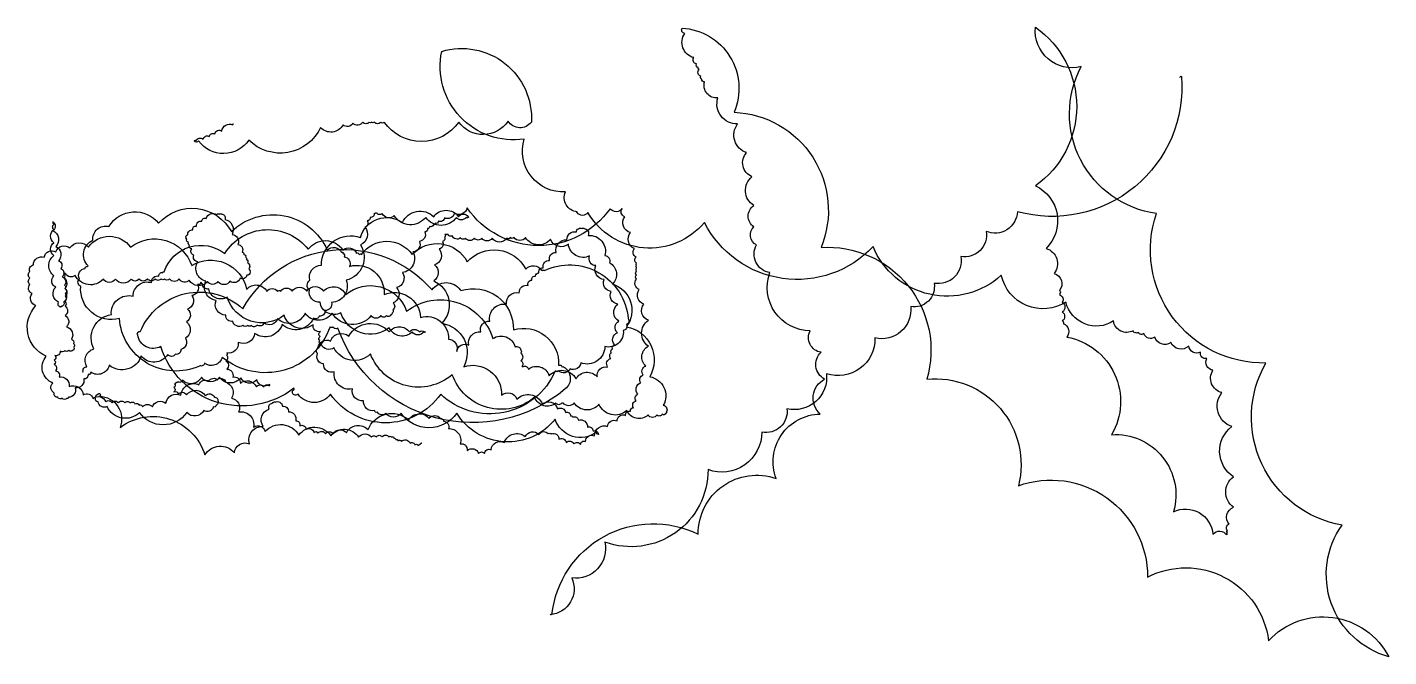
# Model space of a CAD drawing. Header units: millimetres. Extents: x -81742 to 3899422, y -681560 to 1160546.
import ezdxf

# ---------------------------------------------------------------- set-up
doc = ezdxf.new("R2010")
doc.units = ezdxf.units.MM

msp = doc.modelspace()

# ---------------------------------------------------------------- linework, layer by layer
for points in [[(3288394, 1013807, -0.52056705), (3293639, 1016427, -0.52056705), (3293639, 1016427, -0.52056705), (2813733, 620754, -0.52056705), (2813733, 620754, -0.52056705), (2721948, 563106, -0.52056705), (2721948, 563106, -0.52056705), (2648519, 489737, -0.52056705), (2648519, 489737, -0.52056705), (2569846, 411126, -0.52056705), (2569846, 411126, -0.52056705), (2501663, 342997, -0.52056705), (2501663, 342997, -0.52056705), (2396765, 251285, -0.52056705), (2396765, 251285, -0.52056705), (2255154, 146471, -0.52056705), (2255154, 146471, -0.52056705), (2139766, 44277, -0.52056705), (2139766, 44277, -0.52056705), (2066338, -23852, -0.52056705), (2066338, -23852, -0.52056705), (1908992, -133907, -0.52056705), (1908992, -133907, -0.52056705), (1607412, -346155, -0.52056705), (1607412, -346155, -0.52056705), (1510381, -450969, -0.52056705), (1510381, -450969, -0.52056705), (1447443, -558403, -0.52056705), (1447443, -558403, -0.52056705), (1447443, -558403, -0.52056705), (1452688, -558403, -0.52056705), (1452688, -558403, -0.52056705), (1880145, -322572, -0.52056705), (1880145, -322572, -0.52056705), (2108297, -160110, -0.52056705), (2108297, -160110, -0.52056705), (2236797, 28555, -0.52056705), (2236797, 28555, -0.52056705), (2249909, 130749, -0.52056705), (2249909, 130749, -0.52056705), (2239419, 209359, -0.52056705), (2239419, 209359, -0.52056705), (2207950, 272248, -0.52056705), (2207950, 272248, -0.52056705), (2089940, 442570, -0.52056705), (2089940, 442570, -0.52056705), (2050604, 523801, -0.52056705), (2050604, 523801, -0.52056705), (2042736, 576208, -0.52056705), (2042736, 576208, -0.52056705), (2042736, 639097, -0.52056705), (2042736, 639097, -0.52056705), (2037491, 722948, -0.52056705), (2037491, 722948, -0.52056705), (2021757, 793697, -0.52056705), (2021757, 793697, -0.52056705), (1995532, 877548, -0.52056705), (1995532, 877548, -0.52056705), (1937839, 953539, -0.52056705), (1937839, 953539, -0.52056705), (1898502, 1000705, -0.52056705), (1898502, 1000705, -0.52056705), (1890635, 1008566, -0.52056705), (1890635, 1008566, -0.52056705), (1888012, 1011186, -0.52056705), (1888012, 1011186, -0.52056705), (1888012, 1016427, -0.52056705), (1888012, 1016427, -0.52056705), (1882768, 1037390, -0.52056705), (1882768, 1037390, -0.52056705), (1880145, 1042630, -0.52056705), (1880145, 1042630, -0.52056705), (1874900, 1053112, -0.52056705), (1874900, 1053112, -0.52056705), (1867033, 1071454, -0.52056705), (1867033, 1071454, -0.52056705), (1840809, 1142204, -0.52056705), (1840809, 1142204, -0.52056705), (1832941, 1157926, -0.52056705), (1832941, 1157926, -0.52056705), (1985043, 911613, -0.52056705), (1985043, 911613, -0.52056705), (2239419, 515940, -0.52056705), (2239419, 515940, -0.52056705), (2548867, 130749, -0.52056705), (2548867, 130749, -0.52056705), (2816355, -181073, -0.52056705), (2816355, -181073, -0.52056705), (3193986, -448349, -0.52056705), (3193986, -448349, -0.52056705), (3548016, -634394, -0.52056705), (3548016, -634394, -0.52056705), (3899422, -681560, -0.52056705), (3899422, -681560, -0.52056705), (3763055, -296368, -0.52056705), (3763055, -296368, -0.52056705), (3540148, 177915, -0.52056705), (3540148, 177915, -0.52056705), (3220211, 615513, -0.52056705), (3220211, 615513, -0.52056705), (2999926, 1045251, -0.52056705), (2999926, 1045251, -0.52056705), (2866182, 1160546, -0.52056705), (2866182, 1160546, -0.52056705), (2866182, 696744, -0.52056705), (2866182, 696744, -0.52056705), (2897651, 513320, -0.52056705), (2897651, 513320, -0.52056705), (2921253, 439950, -0.52056705), (2921253, 439950, -0.52056705), (2936988, 390163, -0.52056705), (2936988, 390163, -0.52056705), (2936988, 379682, -0.52056705), (2936988, 379682, -0.52056705), (2936988, 377062, -0.52056705), (2936988, 377062, -0.52056705), (2944855, 356099, -0.52056705), (2944855, 356099, -0.52056705), (2944855, 327275, -0.52056705), (2944855, 327275, -0.52056705), (2944855, 301071, -0.52056705), (2944855, 301071, -0.52056705), (2947477, 295831, -0.52056705), (2947477, 295831, -0.52056705), (2947477, 293210, -0.52056705), (2947477, 293210, -0.52056705), (2957967, 253905, -0.52056705), (2957967, 253905, -0.52056705), (3089089, -31713, -0.52056705), (3089089, -31713, -0.52056705), (3270037, -257063, -0.52056705), (3270037, -257063, -0.52056705), (3385424, -322572, -0.52056705), (3385424, -322572, -0.52056705), (3424761, -325192, -0.52056705), (3424761, -325192, -0.52056705), (3427383, -322572, -0.52056705), (3427383, -322572, -0.52056705), (3427383, -317331, -0.52056705), (3427383, -317331, -0.52056705), (3427383, -312090, -0.52056705), (3427383, -312090, -0.52056705), (3432628, -293748, -0.52056705), (3432628, -293748, -0.52056705), (3445740, -243961, -0.52056705), (3445740, -243961, -0.52056705), (3445740, -154869, -0.52056705), (3445740, -154869, -0.52056705), (3440496, -8130, -0.52056705), (3440496, -8130, -0.52056705), (3411649, 91443, -0.52056705), (3411649, 91443, -0.52056705), (3385424, 156952, -0.52056705), (3385424, 156952, -0.52056705), (3367067, 191017, -0.52056705), (3367067, 191017, -0.52056705), (3348710, 209359, -0.52056705), (3348710, 209359, -0.52056705), (3314619, 227702, -0.52056705), (3314619, 227702, -0.52056705), (3262170, 238183, -0.52056705), (3262170, 238183, -0.52056705), (3214966, 253905, -0.52056705), (3214966, 253905, -0.52056705), (3183497, 264387, -0.52056705), (3183497, 264387, -0.52056705), (3167762, 267007, -0.52056705), (3167762, 267007, -0.52056705), (3165140, 267007, -0.52056705), (3165140, 267007, -0.52056705), (3159895, 267007, -0.52056705), (3159895, 267007, -0.52056705), (3152027, 272248, -0.52056705), (3152027, 272248, -0.52056705), (3094334, 301071, -0.52056705), (3094334, 301071, -0.52056705), (2955345, 356099, -0.52056705), (2955345, 356099, -0.52056705), (2766529, 434709, -0.52056705), (2766529, 434709, -0.52056705), (2391520, 518560, -0.52056705), (2391520, 518560, -0.52056705), (1898502, 589310, -0.52056705), (1898502, 589310, -0.52056705), (1557585, 618134, -0.52056705), (1557585, 618134, -0.52056705), (1526116, 618134, -0.52056705), (1526116, 618134, -0.52056705), (1526116, 620754, -0.52056705), (1526116, 620754, -0.52056705), (1492024, 678402, -0.52056705), (1492024, 678402, -0.52056705), (1371392, 833002, -0.52056705), (1371392, 833002, -0.52056705), (1130128, 1089797, -0.52056705), (1130128, 1089797, -0.52056705), (1392372, 882789, -0.52056705), (1392372, 882789, -0.52056705), (1324188, 885409, -0.52056705), (1324188, 885409, -0.52056705), (1179954, 882789, -0.52056705), (1179954, 882789, -0.52056705), (962292, 882789, -0.52056705), (962292, 882789, -0.52056705), (951802, 882789, -0.52056705), (951802, 882789, -0.52056705), (933445, 882789, -0.52056705), (933445, 882789, -0.52056705), (925578, 882789, -0.52056705), (925578, 882789, -0.52056705), (917711, 882789, -0.52056705), (917711, 882789, -0.52056705), (899353, 882789, -0.52056705), (899353, 882789, -0.52056705), (870507, 880169, -0.52056705), (870507, 880169, -0.52056705), (841660, 874928, -0.52056705), (841660, 874928, -0.52056705), (776099, 867067, -0.52056705), (776099, 867067, -0.52056705), (566304, 830382, -0.52056705), (566304, 830382, -0.52056705), (419447, 827762, -0.52056705), (419447, 827762, -0.52056705), (406335, 827762, -0.52056705), (406335, 827762, -0.52056705), (411580, 827762, -0.52056705), (411580, 827762, -0.52056705), (432560, 833002, -0.52056705), (432560, 833002, -0.52056705), (450917, 840863, -0.52056705), (450917, 840863, -0.52056705), (466651, 848725, -0.52056705), (466651, 848725, -0.52056705), (487631, 856586, -0.52056705), (487631, 856586, -0.52056705), (519100, 874928, -0.52056705), (519100, 874928, -0.52056705), (521722, 877548, -0.52056705), (521722, 877548, -0.52056705), (521722, 877548)], [(79791, 151944, -0.52056705), (81825, 151944, -0.52056705), (81825, 151944, -0.52056705), (93012, 167186, -0.52056705), (93012, 167186, -0.52056705), (113352, 219012, -0.52056705), (113352, 219012, -0.52056705), (164201, 319614, -0.52056705), (164201, 319614, -0.52056705), (228272, 373471, -0.52056705), (228272, 373471, -0.52056705), (281155, 413102, -0.52056705), (281155, 413102, -0.52056705), (303529, 432410, -0.52056705), (303529, 432410, -0.52056705), (314716, 442571, -0.52056705), (314716, 442571, -0.52056705), (317767, 444604, -0.52056705), (317767, 444604, -0.52056705), (318784, 444604, -0.52056705), (318784, 444604, -0.52056705), (495740, 498461, -0.52056705), (495740, 498461, -0.52056705), (739818, 510655, -0.52056705), (739818, 510655, -0.52056705), (841517, 508623, -0.52056705), (841517, 508623, -0.52056705), (881179, 499477, -0.52056705), (881179, 499477, -0.52056705), (889315, 495413, -0.52056705), (889315, 495413, -0.52056705), (895417, 495413, -0.52056705), (895417, 495413, -0.52056705), (1043898, 495413, -0.52056705), (1043898, 495413, -0.52056705), (1204582, 474073, -0.52056705), (1204582, 474073, -0.52056705), (1376453, 452733, -0.52056705), (1376453, 452733, -0.52056705), (1422218, 448668, -0.52056705), (1422218, 448668, -0.52056705), (1425269, 448668, -0.52056705), (1425269, 448668, -0.52056705), (1430354, 448668, -0.52056705), (1430354, 448668, -0.52056705), (1675448, 308436, -0.52056705), (1675448, 308436, -0.52056705), (1670363, 291160, -0.52056705), (1670363, 291160, -0.52056705), (1661210, 272869, -0.52056705), (1661210, 272869, -0.52056705), (1607310, 226125, -0.52056705), (1607310, 226125, -0.52056705), (1537138, 178364, -0.52056705), (1537138, 178364, -0.52056705), (1505611, 161089, -0.52056705), (1505611, 161089, -0.52056705), (1472050, 154992, -0.52056705), (1472050, 154992, -0.52056705), (1462897, 154992, -0.52056705), (1462897, 154992, -0.52056705), (1462897, 153976, -0.52056705), (1462897, 153976, -0.52056705), (1461880, 153976, -0.52056705), (1461880, 153976, -0.52056705), (1127291, 86908, -0.52056705), (1127291, 86908, -0.52056705), (804905, 86908, -0.52056705), (804905, 86908, -0.52056705), (710325, 86908, -0.52056705), (710325, 86908, -0.52056705), (694053, 89957, -0.52056705), (694053, 89957, -0.52056705), (694053, 91989, -0.52056705), (694053, 91989, -0.52056705), (697104, 98086, -0.52056705), (697104, 98086, -0.52056705), (699138, 100119, -0.52056705), (699138, 100119, -0.52056705), (699138, 101135, -0.52056705), (699138, 101135, -0.52056705), (699138, 103167, -0.52056705), (699138, 103167, -0.52056705), (698121, 104183, -0.52056705), (698121, 104183, -0.52056705), (308614, 226125, -0.52056705), (308614, 226125, -0.52056705), (241493, 259659, -0.52056705), (241493, 259659, -0.52056705), (241493, 261691, -0.52056705), (241493, 261691, -0.52056705), (241493, 266772, -0.52056705), (241493, 266772, -0.52056705), (243527, 268804, -0.52056705), (243527, 268804, -0.52056705), (248611, 268804, -0.52056705), (248611, 268804, -0.52056705), (548623, 336889, -0.52056705), (548623, 336889, -0.52056705), (1101866, 391762, -0.52056705), (1101866, 391762, -0.52056705), (1184242, 391762, -0.52056705), (1184242, 391762, -0.52056705), (1185259, 391762, -0.52056705), (1185259, 391762, -0.52056705), (1186276, 389730, -0.52056705), (1186276, 389730, -0.52056705), (1339842, 274902, -0.52056705), (1339842, 274902, -0.52056705), (1472050, 171251, -0.52056705), (1472050, 171251, -0.52056705), (1482220, 166170, -0.52056705), (1482220, 166170, -0.52056705), (1487305, 166170, -0.52056705), (1487305, 166170, -0.52056705), (1491373, 102151, -0.52056705), (1491373, 102151, -0.52056705), (826262, 279982, -0.52056705), (826262, 279982, -0.52056705), (813041, 284047, -0.52056705), (813041, 284047, -0.52056705), (803888, 284047, -0.52056705), (803888, 284047, -0.52056705), (488621, 194623, -0.52056705), (488621, 194623, -0.52056705), (436755, 177348, -0.52056705), (436755, 177348, -0.52056705), (423534, 170235, -0.52056705), (423534, 170235, -0.52056705), (422517, 169219, -0.52056705), (422517, 169219, -0.52056705), (421500, 169219, -0.52056705), (421500, 169219, -0.52056705), (187592, 308436, -0.52056705), (187592, 308436, -0.52056705), (74706, 401924, -0.52056705), (74706, 401924, -0.52056705), (70638, 424280, -0.52056705), (70638, 424280, -0.52056705), (87927, 454765, -0.52056705), (87927, 454765, -0.52056705), (94029, 460863, -0.52056705), (94029, 460863, -0.52056705), (95046, 460863, -0.52056705), (95046, 460863, -0.52056705), (96063, 461879, -0.52056705), (96063, 461879, -0.52056705), (110301, 537076, -0.52056705), (110301, 537076, -0.52056705), (157082, 577723, -0.52056705), (157082, 577723, -0.52056705), (302512, 586869, -0.52056705), (302512, 586869, -0.52056705), (515063, 562481, -0.52056705), (515063, 562481, -0.52056705), (795752, 508623, -0.52056705), (795752, 508623, -0.52056705), (837449, 501510, -0.52056705), (837449, 501510, -0.52056705), (840500, 501510, -0.52056705), (840500, 501510, -0.52056705), (841517, 501510, -0.52056705), (841517, 501510, -0.52056705), (841517, 499477, -0.52056705), (841517, 499477, -0.52056705), (844568, 488299, -0.52056705), (844568, 488299, -0.52056705), (860839, 460863, -0.52056705), (860839, 460863, -0.52056705), (961521, 378552, -0.52056705), (961521, 378552, -0.52056705), (1068305, 311484, -0.52056705), (1068305, 311484, -0.52056705), (1149665, 247465, -0.52056705), (1149665, 247465, -0.52056705), (1174072, 212915, -0.52056705), (1174072, 212915, -0.52056705), (1174072, 211898, -0.52056705), (1174072, 211898, -0.52056705), (1209667, 230190, -0.52056705), (1209667, 230190, -0.52056705), (1244245, 268804, -0.52056705), (1244245, 268804, -0.52056705), (1270686, 300306, -0.52056705), (1270686, 300306, -0.52056705), (1319502, 350099, -0.52056705), (1319502, 350099, -0.52056705), (1357130, 383633, -0.52056705), (1357130, 383633, -0.52056705), (1382555, 404973, -0.52056705), (1382555, 404973, -0.52056705), (1393742, 420215, -0.52056705), (1393742, 420215, -0.52056705), (1404929, 432410, -0.52056705), (1404929, 432410, -0.52056705), (1414082, 441555, -0.52056705), (1414082, 441555, -0.52056705), (1427303, 456798, -0.52056705), (1427303, 456798, -0.52056705), (1445609, 478138, -0.52056705), (1445609, 478138, -0.52056705), (1464931, 501510, -0.52056705), (1464931, 501510, -0.52056705), (1496458, 538092, -0.52056705), (1496458, 538092, -0.52056705), (1523917, 561464, -0.52056705), (1523917, 561464, -0.52056705), (1541206, 571626, -0.52056705), (1541206, 571626, -0.52056705), (1544257, 572642, -0.52056705), (1544257, 572642, -0.52056705), (1546291, 571626, -0.52056705), (1546291, 571626, -0.52056705), (1558495, 551303, -0.52056705), (1558495, 551303, -0.52056705), (1607310, 492364, -0.52056705), (1607310, 492364, -0.52056705), (1620531, 471024, -0.52056705), (1620531, 471024, -0.52056705), (1629684, 409037, -0.52056705), (1629684, 409037, -0.52056705), (1670363, 284047, -0.52056705), (1670363, 284047, -0.52056705), (1738502, 137717, -0.52056705), (1738502, 137717, -0.52056705), (1778164, 54390, -0.52056705), (1778164, 54390, -0.52056705), (1787317, 35083, -0.52056705), (1787317, 35083, -0.52056705), (1785283, 31018, -0.52056705), (1785283, 31018, -0.52056705), (1775113, 27970, -0.52056705), (1775113, 27970, -0.52056705), (1759859, 25937, -0.52056705), (1759859, 25937, -0.52056705), (1733417, 25937, -0.52056705), (1733417, 25937, -0.52056705), (1671380, 39148, -0.52056705), (1671380, 39148, -0.52056705), (1590021, 57439, -0.52056705), (1590021, 57439, -0.52056705), (1517815, 61504, -0.52056705), (1517815, 61504, -0.52056705), (1485271, 61504, -0.52056705), (1485271, 61504, -0.52056705), (1482220, 60488, -0.52056705), (1482220, 60488, -0.52056705), (1481203, 60488, -0.52056705), (1481203, 60488, -0.52056705), (1463914, 60488, -0.52056705), (1463914, 60488, -0.52056705), (1401878, 77763, -0.52056705), (1401878, 77763, -0.52056705), (1160851, 143814, -0.52056705), (1160851, 143814, -0.52056705), (921859, 204785, -0.52056705), (921859, 204785, -0.52056705), (815075, 223076, -0.52056705), (815075, 223076, -0.52056705), (778463, 232222, -0.52056705), (778463, 232222, -0.52056705), (773378, 243400, -0.52056705), (773378, 243400, -0.52056705), (774395, 255594, -0.52056705), (774395, 255594, -0.52056705), (775412, 269821, -0.52056705), (775412, 269821, -0.52056705), (754055, 290144, -0.52056705), (754055, 290144, -0.52056705), (669645, 317581, -0.52056705), (669645, 317581, -0.52056705), (502859, 370423, -0.52056705), (502859, 370423, -0.52056705), (448958, 394811, -0.52056705), (448958, 394811, -0.52056705), (430653, 410054, -0.52056705), (430653, 410054, -0.52056705), (426585, 414118, -0.52056705), (426585, 414118, -0.52056705), (425568, 414118, -0.52056705), (425568, 414118, -0.52056705), (416415, 408021, -0.52056705), (416415, 408021, -0.52056705), (399126, 375503, -0.52056705), (399126, 375503, -0.52056705), (386922, 335872, -0.52056705), (386922, 335872, -0.52056705), (383871, 298274, -0.52056705), (383871, 298274, -0.52056705), (380820, 250513, -0.52056705), (380820, 250513, -0.52056705), (367599, 217995, -0.52056705), (367599, 217995, -0.52056705), (351327, 203769, -0.52056705), (351327, 203769, -0.52056705), (328954, 202753, -0.52056705), (328954, 202753, -0.52056705), (251662, 198688, -0.52056705), (251662, 198688, -0.52056705), (158099, 171251, -0.52056705), (158099, 171251, -0.52056705), (104199, 150928, -0.52056705), (104199, 150928, -0.52056705), (96063, 144830, -0.52056705), (96063, 144830, -0.52056705), (83859, 131620, -0.52056705), (83859, 131620, -0.52056705), (58434, 105199, -0.52056705), (58434, 105199, -0.52056705), (39112, 77763, -0.52056705), (39112, 77763, -0.52056705), (37078, 74714, -0.52056705), (37078, 74714, -0.52056705), (34027, 74714, -0.52056705), (34027, 74714, -0.52056705), (20806, 74714, -0.52056705), (20806, 74714, -0.52056705), (7585, 77763, -0.52056705), (7585, 77763, -0.52056705), (-2585, 89957, -0.52056705), (-2585, 89957, -0.52056705), (-6653, 119426, -0.52056705), (-6653, 119426, -0.52056705), (-25976, 197672, -0.52056705), (-25976, 197672, -0.52056705), (-56486, 346034, -0.52056705), (-56486, 346034, -0.52056705), (-67672, 381601, -0.52056705), (-67672, 381601, -0.52056705), (-73774, 408021, -0.52056705), (-73774, 408021, -0.52056705), (-73774, 426312, -0.52056705), (-73774, 426312, -0.52056705), (-73774, 445620, -0.52056705), (-73774, 445620, -0.52056705), (-63604, 464927, -0.52056705), (-63604, 464927, -0.52056705), (-32078, 487283, -0.52056705), (-32078, 487283, -0.52056705), (1483, 503542, -0.52056705), (1483, 503542, -0.52056705), (43179, 514720, -0.52056705), (43179, 514720, -0.52056705), (97080, 516752, -0.52056705), (97080, 516752, -0.52056705), (220136, 516752, -0.52056705), (220136, 516752, -0.52056705), (399126, 462895, -0.52056705), (399126, 462895, -0.52056705), (559810, 393795, -0.52056705), (559810, 393795, -0.52056705), (618796, 387698, -0.52056705), (618796, 387698, -0.52056705), (650322, 387698, -0.52056705), (650322, 387698, -0.52056705), (659475, 388714, -0.52056705), (659475, 388714, -0.52056705), (693036, 388714, -0.52056705), (693036, 388714, -0.52056705), (735750, 388714, -0.52056705), (735750, 388714, -0.52056705), (784565, 388714, -0.52056705), (784565, 388714, -0.52056705), (849653, 378552, -0.52056705), (849653, 378552, -0.52056705), (1027626, 329775, -0.52056705), (1027626, 329775, -0.52056705), (1279839, 249497, -0.52056705), (1279839, 249497, -0.52056705), (1344927, 225109, -0.52056705), (1344927, 225109, -0.52056705), (1361198, 215963, -0.52056705), (1361198, 215963, -0.52056705), (1361198, 206817, -0.52056705), (1361198, 206817, -0.52056705), (1361198, 184462, -0.52056705), (1361198, 184462, -0.52056705), (1365266, 168203, -0.52056705), (1365266, 168203, -0.52056705), (1367300, 167186, -0.52056705), (1367300, 167186, -0.52056705), (1383572, 160073, -0.52056705), (1383572, 160073, -0.52056705), (1444592, 140766, -0.52056705), (1444592, 140766, -0.52056705), (1522900, 131620, -0.52056705), (1522900, 131620, -0.52056705), (1584936, 137717, -0.52056705), (1584936, 137717, -0.52056705), (1615446, 166170, -0.52056705), (1615446, 166170, -0.52056705), (1624599, 191575, -0.52056705), (1624599, 191575, -0.52056705), (1626633, 207834, -0.52056705), (1626633, 207834, -0.52056705), (1629684, 219012, -0.52056705), (1629684, 219012, -0.52056705), (1635786, 231206, -0.52056705), (1635786, 231206, -0.52056705), (1643922, 266772, -0.52056705), (1643922, 266772, -0.52056705), (1647990, 300306, -0.52056705), (1647990, 300306, -0.52056705), (1644939, 350099, -0.52056705), (1644939, 350099, -0.52056705), (1625616, 387698, -0.52056705), (1625616, 387698, -0.52056705), (1605276, 422248, -0.52056705), (1605276, 422248, -0.52056705), (1580868, 462895, -0.52056705), (1580868, 462895, -0.52056705), (1562562, 491348, -0.52056705), (1562562, 491348, -0.52056705), (1500526, 525898, -0.52056705), (1500526, 525898, -0.52056705), (1448660, 540125, -0.52056705), (1448660, 540125, -0.52056705), (1375436, 545206, -0.52056705), (1375436, 545206, -0.52056705), (1341876, 545206, -0.52056705), (1341876, 545206, -0.52056705), (1330689, 545206, -0.52056705), (1330689, 545206, -0.52056705), (1320519, 543173, -0.52056705), (1320519, 543173, -0.52056705), (1277805, 543173, -0.52056705), (1277805, 543173, -0.52056705), (1247296, 543173, -0.52056705), (1247296, 543173, -0.52056705), (1225939, 543173, -0.52056705), (1225939, 543173, -0.52056705), (1199497, 543173, -0.52056705), (1199497, 543173, -0.52056705), (1185259, 544189, -0.52056705), (1185259, 544189, -0.52056705), (1160851, 550286, -0.52056705), (1160851, 550286, -0.52056705), (1148648, 554351, -0.52056705), (1148648, 554351, -0.52056705), (1145597, 554351, -0.52056705), (1145597, 554351, -0.52056705), (1144580, 554351, -0.52056705), (1144580, 554351, -0.52056705), (1142546, 554351, -0.52056705), (1142546, 554351, -0.52056705), (1139495, 554351, -0.52056705), (1139495, 554351, -0.52056705), (1138478, 547238, -0.52056705), (1138478, 547238, -0.52056705), (1132376, 534028, -0.52056705), (1132376, 534028, -0.52056705), (1123223, 511672, -0.52056705), (1123223, 511672, -0.52056705), (1108985, 464927, -0.52056705), (1108985, 464927, -0.52056705), (1106951, 418183, -0.52056705), (1106951, 418183, -0.52056705), (1130342, 294209, -0.52056705), (1130342, 294209, -0.52056705), (1194412, 167186, -0.52056705), (1194412, 167186, -0.52056705), (1305264, 83860, -0.52056705), (1305264, 83860, -0.52056705), (1350012, 72682, -0.52056705), (1350012, 72682, -0.52056705), (1424252, 58455, -0.52056705), (1424252, 58455, -0.52056705), (1468999, 44229, -0.52056705), (1468999, 44229, -0.52056705), (1492390, 33051, -0.52056705), (1492390, 33051, -0.52056705), (1507645, 22889, -0.52056705), (1507645, 22889, -0.52056705), (1513747, 19840, -0.52056705), (1513747, 19840, -0.52056705), (1530019, 10695, -0.52056705), (1530019, 10695, -0.52056705), (1556461, -9629, -0.52056705), (1556461, -9629, -0.52056705), (1572732, -20807, -0.52056705), (1572732, -20807, -0.52056705), (1587987, -29953, -0.52056705), (1587987, -29953, -0.52056705), (1589004, -30969, -0.52056705), (1589004, -30969, -0.52056705), (1582902, -23855, -0.52056705), (1582902, -23855, -0.52056705), (1461880, 13743, -0.52056705), (1461880, 13743, -0.52056705), (1174072, 31018, -0.52056705), (1174072, 31018, -0.52056705), (1011354, 31018, -0.52056705), (1011354, 31018, -0.52056705), (966606, 31018, -0.52056705), (966606, 31018, -0.52056705), (942199, 34067, -0.52056705), (942199, 34067, -0.52056705), (934063, 39148, -0.52056705), (934063, 39148, -0.52056705), (901519, 67601, -0.52056705), (901519, 67601, -0.52056705), (868975, 102151, -0.52056705), (868975, 102151, -0.52056705), (816092, 151944, -0.52056705), (816092, 151944, -0.52056705), (784565, 175316, -0.52056705), (784565, 175316, -0.52056705), (767276, 205801, -0.52056705), (767276, 205801, -0.52056705), (768293, 222060, -0.52056705), (768293, 222060, -0.52056705), (804905, 242384, -0.52056705), (804905, 242384, -0.52056705), (858805, 256610, -0.52056705), (858805, 256610, -0.52056705), (976776, 268804, -0.52056705), (976776, 268804, -0.52056705), (1035762, 268804, -0.52056705), (1035762, 268804, -0.52056705), (1065254, 268804, -0.52056705), (1065254, 268804, -0.52056705), (1078475, 268804, -0.52056705), (1078475, 268804, -0.52056705), (1082543, 268804, -0.52056705), (1082543, 268804, -0.52056705), (1077458, 268804, -0.52056705), (1077458, 268804, -0.52056705), (1043898, 268804, -0.52056705), (1043898, 268804, -0.52056705), (976776, 280999, -0.52056705), (976776, 280999, -0.52056705), (835415, 324694, -0.52056705), (835415, 324694, -0.52056705), (774395, 356196, -0.52056705), (774395, 356196, -0.52056705), (743886, 390746, -0.52056705), (743886, 390746, -0.52056705), (744903, 420215, -0.52056705), (744903, 420215, -0.52056705), (778463, 463911, -0.52056705), (778463, 463911, -0.52056705), (892366, 545206, -0.52056705), (892366, 545206, -0.52056705), (1015422, 588901, -0.52056705), (1015422, 588901, -0.52056705), (1106951, 606176, -0.52056705), (1106951, 606176, -0.52056705), (1179157, 606176, -0.52056705), (1179157, 606176, -0.52056705), (1207633, 606176, -0.52056705), (1207633, 606176, -0.52056705), (1208650, 605160, -0.52056705), (1208650, 605160, -0.52056705), (1201531, 604144, -0.52056705), (1201531, 604144, -0.52056705), (1173055, 604144, -0.52056705), (1173055, 604144, -0.52056705), (1083560, 604144, -0.52056705), (1083560, 604144, -0.52056705), (991014, 609225, -0.52056705), (991014, 609225, -0.52056705), (956436, 615322, -0.52056705), (956436, 615322, -0.52056705), (940165, 617354, -0.52056705), (940165, 617354, -0.52056705), (937114, 617354, -0.52056705), (937114, 617354, -0.52056705), (933046, 616338, -0.52056705), (933046, 616338, -0.52056705), (920842, 604144, -0.52056705), (920842, 604144, -0.52056705), (912706, 593982, -0.52056705), (912706, 593982, -0.52056705), (905587, 575691, -0.52056705), (905587, 575691, -0.52056705), (892366, 523866, -0.52056705), (892366, 523866, -0.52056705), (850670, 420215, -0.52056705), (850670, 420215, -0.52056705), (807956, 355180, -0.52056705), (807956, 355180, -0.52056705), (788633, 331808, -0.52056705), (788633, 331808, -0.52056705), (772361, 315549, -0.52056705), (772361, 315549, -0.52056705), (755072, 309452, -0.52056705), (755072, 309452, -0.52056705), (663543, 291160, -0.52056705), (663543, 291160, -0.52056705), (583201, 264740, -0.52056705), (583201, 264740, -0.52056705), (535403, 238319, -0.52056705), (535403, 238319, -0.52056705), (501842, 207834, -0.52056705), (501842, 207834, -0.52056705), (500825, 200720, -0.52056705), (500825, 200720, -0.52056705), (498791, 184462, -0.52056705), (498791, 184462, -0.52056705), (501842, 160073, -0.52056705), (501842, 160073, -0.52056705), (519131, 136701, -0.52056705), (519131, 136701, -0.52056705), (541505, 118410, -0.52056705), (541505, 118410, -0.52056705), (588286, 108248, -0.52056705), (588286, 108248, -0.52056705), (609643, 108248, -0.52056705), (609643, 108248, -0.52056705), (625915, 111297, -0.52056705), (625915, 111297, -0.52056705), (627949, 112313, -0.52056705), (627949, 112313, -0.52056705), (627949, 115361, -0.52056705), (627949, 115361, -0.52056705), (589303, 128572, -0.52056705), (589303, 128572, -0.52056705), (542522, 134669, -0.52056705), (542522, 134669, -0.52056705), (480485, 136701, -0.52056705), (480485, 136701, -0.52056705), (427602, 136701, -0.52056705), (427602, 136701, -0.52056705), (372684, 127555, -0.52056705), (372684, 127555, -0.52056705), (358446, 123491, -0.52056705), (358446, 123491, -0.52056705), (355395, 121458, -0.52056705), (355395, 121458, -0.52056705), (352344, 120442, -0.52056705), (352344, 120442, -0.52056705), (349293, 117394, -0.52056705), (349293, 117394, -0.52056705), (347259, 106216, -0.52056705), (347259, 106216, -0.52056705), (347259, 94021, -0.52056705), (347259, 94021, -0.52056705), (359463, 86908, -0.52056705), (359463, 86908, -0.52056705), (383871, 84876, -0.52056705), (383871, 84876, -0.52056705), (438789, 82844, -0.52056705), (438789, 82844, -0.52056705), (466247, 77763, -0.52056705), (466247, 77763, -0.52056705), (475400, 67601, -0.52056705), (475400, 67601, -0.52056705), (475400, 62520, -0.52056705), (475400, 62520, -0.52056705), (470315, 54390, -0.52056705), (470315, 54390, -0.52056705), (462179, 49310, -0.52056705), (462179, 49310, -0.52056705), (434721, 39148, -0.52056705), (434721, 39148, -0.52056705), (384888, 33051, -0.52056705), (384888, 33051, -0.52056705), (246577, 33051, -0.52056705), (246577, 33051, -0.52056705), (151997, 50326, -0.52056705), (151997, 50326, -0.52056705), (125556, 64552, -0.52056705), (125556, 64552, -0.52056705), (117420, 73698, -0.52056705), (117420, 73698, -0.52056705), (118437, 78779, -0.52056705), (118437, 78779, -0.52056705), (125556, 85892, -0.52056705), (125556, 85892, -0.52056705), (130641, 88941, -0.52056705), (130641, 88941, -0.52056705), (129624, 80811, -0.52056705), (129624, 80811, -0.52056705), (189626, -10645, -0.52056705), (189626, -10645, -0.52056705), (437772, -90923, -0.52056705), (437772, -90923, -0.52056705), (524216, -84826, -0.52056705), (524216, -84826, -0.52056705), (567946, -58406, -0.52056705), (567946, -58406, -0.52056705), (608626, -7597, -0.52056705), (608626, -7597, -0.52056705), (625915, 43212, -0.52056705), (625915, 43212, -0.52056705), (635068, 60488, -0.52056705), (635068, 60488, -0.52056705), (638119, 62520, -0.52056705), (638119, 62520, -0.52056705), (639136, 63536, -0.52056705), (639136, 63536, -0.52056705), (643204, 63536, -0.52056705), (643204, 63536, -0.52056705), (664560, 51342, -0.52056705), (664560, 51342, -0.52056705), (681849, 35083, -0.52056705), (681849, 35083, -0.52056705), (703206, 8662, -0.52056705), (703206, 8662, -0.52056705), (715410, -5564, -0.52056705), (715410, -5564, -0.52056705), (733716, -15726, -0.52056705), (733716, -15726, -0.52056705), (756089, -24872, -0.52056705), (756089, -24872, -0.52056705), (768293, -26904, -0.52056705), (768293, -26904, -0.52056705), (790667, -28936, -0.52056705), (790667, -28936, -0.52056705), (813041, -28936, -0.52056705), (813041, -28936, -0.52056705), (851686, -25888, -0.52056705), (851686, -25888, -0.52056705), (914740, -16742, -0.52056705), (914740, -16742, -0.52056705), (1033728, 11711, -0.52056705), (1033728, 11711, -0.52056705), (1093730, 15776, -0.52056705), (1093730, 15776, -0.52056705), (1126274, 15776, -0.52056705), (1126274, 15776, -0.52056705), (1135427, 7646, -0.52056705), (1135427, 7646, -0.52056705), (1149665, -13694, -0.52056705), (1149665, -13694, -0.52056705), (1184242, -58406, -0.52056705), (1184242, -58406, -0.52056705), (1204582, -77713, -0.52056705), (1204582, -77713, -0.52056705), (1238143, -86859, -0.52056705), (1238143, -86859, -0.52056705), (1255432, -86859, -0.52056705), (1255432, -86859, -0.52056705), (1274754, -75681, -0.52056705), (1274754, -75681, -0.52056705), (1313400, -54341, -0.52056705), (1313400, -54341, -0.52056705), (1374419, -37066, -0.52056705), (1374419, -37066, -0.52056705), (1414082, -30969, -0.52056705), (1414082, -30969, -0.52056705), (1441541, -28936, -0.52056705), (1441541, -28936, -0.52056705), (1447643, -28936, -0.52056705), (1447643, -28936, -0.52056705), (1451711, -28936, -0.52056705), (1451711, -28936, -0.52056705), (1473067, -45195, -0.52056705), (1473067, -45195, -0.52056705), (1494424, -54341, -0.52056705), (1494424, -54341, -0.52056705), (1516798, -58406, -0.52056705), (1516798, -58406, -0.52056705), (1536121, -60438, -0.52056705), (1536121, -60438, -0.52056705), (1550359, -51292, -0.52056705), (1550359, -51292, -0.52056705), (1576800, -35033, -0.52056705), (1576800, -35033, -0.52056705), (1615446, -7597, -0.52056705), (1615446, -7597, -0.52056705), (1642905, 8662, -0.52056705), (1642905, 8662, -0.52056705), (1667312, 24921, -0.52056705), (1667312, 24921, -0.52056705), (1682567, 37115, -0.52056705), (1682567, 37115, -0.52056705), (1690703, 47277, -0.52056705), (1690703, 47277, -0.52056705), (1698839, 67601, -0.52056705), (1698839, 67601, -0.52056705), (1703924, 86908, -0.52056705), (1703924, 86908, -0.52056705), (1712060, 120442, -0.52056705), (1712060, 120442, -0.52056705), (1719179, 142798, -0.52056705), (1719179, 142798, -0.52056705), (1727315, 169219, -0.52056705), (1727315, 169219, -0.52056705), (1734434, 227141, -0.52056705), (1734434, 227141, -0.52056705), (1734434, 303355, -0.52056705), (1734434, 303355, -0.52056705), (1721213, 350099, -0.52056705), (1721213, 350099, -0.52056705), (1707992, 392778, -0.52056705), (1707992, 392778, -0.52056705), (1699856, 423264, -0.52056705), (1699856, 423264, -0.52056705), (1699856, 435458, -0.52056705), (1699856, 435458, -0.52056705), (1699856, 445620, -0.52056705), (1699856, 445620, -0.52056705), (1699856, 449685, -0.52056705), (1699856, 449685, -0.52056705), (1699856, 455782, -0.52056705), (1699856, 455782, -0.52056705), (1699856, 457814, -0.52056705), (1699856, 457814, -0.52056705), (1699856, 463911, -0.52056705), (1699856, 463911, -0.52056705), (1699856, 470008, -0.52056705), (1699856, 470008, -0.52056705), (1698839, 488299, -0.52056705), (1698839, 488299, -0.52056705), (1693754, 512688, -0.52056705), (1693754, 512688, -0.52056705), (1682567, 559432, -0.52056705), (1682567, 559432, -0.52056705), (1665278, 606176, -0.52056705), (1665278, 606176, -0.52056705), (1658160, 630565, -0.52056705), (1658160, 630565, -0.52056705), (1622565, 629549, -0.52056705), (1622565, 629549, -0.52056705), (1204582, 631581, -0.52056705), (1204582, 631581, -0.52056705), (1166953, 616338, -0.52056705), (1166953, 616338, -0.52056705), (1138478, 603128, -0.52056705), (1138478, 603128, -0.52056705), (1121189, 592966, -0.52056705), (1121189, 592966, -0.52056705), (1111019, 586869, -0.52056705), (1111019, 586869, -0.52056705), (1105934, 582804, -0.52056705), (1105934, 582804, -0.52056705), (1094747, 577723, -0.52056705), (1094747, 577723, -0.52056705), (1088645, 571626, -0.52056705), (1088645, 571626, -0.52056705), (1080509, 561464, -0.52056705), (1080509, 561464, -0.52056705), (1065254, 534028, -0.52056705), (1065254, 534028, -0.52056705), (1045932, 503542, -0.52056705), (1045932, 503542, -0.52056705), (1015422, 442571, -0.52056705), (1015422, 442571, -0.52056705), (998133, 398876, -0.52056705), (998133, 398876, -0.52056705), (987963, 354164, -0.52056705), (987963, 354164, -0.52056705), (986946, 333840, -0.52056705), (986946, 333840, -0.52056705), (984912, 323678, -0.52056705), (984912, 323678, -0.52056705), (983895, 321646, -0.52056705), (983895, 321646, -0.52056705), (981861, 318597, -0.52056705), (981861, 318597, -0.52056705), (968640, 316565, -0.52056705), (968640, 316565, -0.52056705), (952368, 316565, -0.52056705), (952368, 316565, -0.52056705), (923893, 316565, -0.52056705), (923893, 316565, -0.52056705), (809990, 323678, -0.52056705), (809990, 323678, -0.52056705), (730665, 323678, -0.52056705), (730665, 323678, -0.52056705), (650322, 307419, -0.52056705), (650322, 307419, -0.52056705), (610660, 295225, -0.52056705), (610660, 295225, -0.52056705), (590320, 289128, -0.52056705), (590320, 289128, -0.52056705), (573031, 288112, -0.52056705), (573031, 288112, -0.52056705), (562861, 288112, -0.52056705), (562861, 288112, -0.52056705), (548623, 288112, -0.52056705), (548623, 288112, -0.52056705), (519131, 300306, -0.52056705), (519131, 300306, -0.52056705), (498791, 317581, -0.52056705), (498791, 317581, -0.52056705), (470315, 361277, -0.52056705), (470315, 361277, -0.52056705), (440823, 417167, -0.52056705), (440823, 417167, -0.52056705), (417432, 474073, -0.52056705), (417432, 474073, -0.52056705), (405228, 493380, -0.52056705), (405228, 493380, -0.52056705), (399126, 511672, -0.52056705), (399126, 511672, -0.52056705), (393024, 522850, -0.52056705), (393024, 522850, -0.52056705), (389973, 530979, -0.52056705), (389973, 530979, -0.52056705), (384888, 541141, -0.52056705), (384888, 541141, -0.52056705), (382854, 543173, -0.52056705), (382854, 543173, -0.52056705), (382854, 545206, -0.52056705), (382854, 545206, -0.52056705), (387939, 553335, -0.52056705), (387939, 553335, -0.52056705), (402177, 567562, -0.52056705), (402177, 567562, -0.52056705), (413364, 578739, -0.52056705), (413364, 578739, -0.52056705), (428619, 592966, -0.52056705), (428619, 592966, -0.52056705), (441840, 601095, -0.52056705), (441840, 601095, -0.52056705), (472349, 612273, -0.52056705), (472349, 612273, -0.52056705), (480485, 613290, -0.52056705), (480485, 613290, -0.52056705), (484553, 613290, -0.52056705), (484553, 613290, -0.52056705), (488621, 613290, -0.52056705), (488621, 613290, -0.52056705), (495740, 598047, -0.52056705), (495740, 598047, -0.52056705), (517097, 554351, -0.52056705), (517097, 554351, -0.52056705), (534386, 524882, -0.52056705), (534386, 524882, -0.52056705), (546590, 502526, -0.52056705), (546590, 502526, -0.52056705), (551674, 495413, -0.52056705), (551674, 495413, -0.52056705), (556759, 488299, -0.52056705), (556759, 488299, -0.52056705), (558793, 481186, -0.52056705), (558793, 481186, -0.52056705), (561844, 471024, -0.52056705), (561844, 471024, -0.52056705), (565912, 452733, -0.52056705), (565912, 452733, -0.52056705), (567946, 449685, -0.52056705), (567946, 449685, -0.52056705), (569980, 446636, -0.52056705), (569980, 446636, -0.52056705), (569980, 443588, -0.52056705), (569980, 443588, -0.52056705), (560827, 435458, -0.52056705), (560827, 435458, -0.52056705), (540488, 426312, -0.52056705), (540488, 426312, -0.52056705), (510995, 417167, -0.52056705), (510995, 417167, -0.52056705), (475400, 416151, -0.52056705), (475400, 416151, -0.52056705), (444891, 416151, -0.52056705), (444891, 416151, -0.52056705), (392007, 420215, -0.52056705), (392007, 420215, -0.52056705), (362514, 424280, -0.52056705), (362514, 424280, -0.52056705), (334039, 424280, -0.52056705), (334039, 424280, -0.52056705), (319801, 424280, -0.52056705), (319801, 424280, -0.52056705), (309631, 424280, -0.52056705), (309631, 424280, -0.52056705), (292342, 424280, -0.52056705), (292342, 424280, -0.52056705), (269968, 424280, -0.52056705), (269968, 424280, -0.52056705), (244543, 424280, -0.52056705), (244543, 424280, -0.52056705), (222170, 423264, -0.52056705), (222170, 423264, -0.52056705), (176405, 423264, -0.52056705), (176405, 423264, -0.52056705), (140811, 423264, -0.52056705), (140811, 423264, -0.52056705), (58434, 434442, -0.52056705), (58434, 434442, -0.52056705), (29959, 440539, -0.52056705), (29959, 440539, -0.52056705), (25891, 440539, -0.52056705), (25891, 440539, -0.52056705), (24874, 441555, -0.52056705), (24874, 441555, -0.52056705), (24874, 439523, -0.52056705), (24874, 439523, -0.52056705), (24874, 426312, -0.52056705), (24874, 426312, -0.52056705), (26908, 405989, -0.52056705), (26908, 405989, -0.52056705), (28942, 395827, -0.52056705), (28942, 395827, -0.52056705), (28942, 381601, -0.52056705), (28942, 381601, -0.52056705), (24874, 357212, -0.52056705), (24874, 357212, -0.52056705), (18772, 344002, -0.52056705), (18772, 344002, -0.52056705), (16738, 341969, -0.52056705), (16738, 341969, -0.52056705), (15721, 341969, -0.52056705), (15721, 341969, -0.52056705), (9619, 356196, -0.52056705), (9619, 356196, -0.52056705), (1483, 399892, -0.52056705), (1483, 399892, -0.52056705), (-3602, 433426, -0.52056705), (-3602, 433426, -0.52056705), (-3602, 492364, -0.52056705), (-3602, 492364, -0.52056705), (-3602, 529963, -0.52056705), (-3602, 529963, -0.52056705), (-3602, 568578, -0.52056705), (-3602, 568578, -0.52056705), (-3602, 583820, -0.52056705), (-3602, 583820, -0.52056705), (-4619, 589917, -0.52056705), (-4619, 589917, -0.52056705), (-5636, 589917, -0.52056705), (-5636, 589917, -0.52056705), (-6653, 590934, -0.52056705), (-6653, 590934, -0.52056705), (-6653, 565529, -0.52056705), (-6653, 565529, -0.52056705), (1483, 518785, -0.52056705), (1483, 518785, -0.52056705), (9619, 477121, -0.52056705), (9619, 477121, -0.52056705), (16738, 454765, -0.52056705), (16738, 454765, -0.52056705), (20806, 430377, -0.52056705), (20806, 430377, -0.52056705), (27925, 395827, -0.52056705), (27925, 395827, -0.52056705), (28942, 373471, -0.52056705), (28942, 373471, -0.52056705), (28942, 360261, -0.52056705), (28942, 360261, -0.52056705), (28942, 359245, -0.52056705), (28942, 359245, -0.52056705), (28942, 357212, -0.52056705), (28942, 357212, -0.52056705), (28942, 344002, -0.52056705), (28942, 344002, -0.52056705), (28942, 316565, -0.52056705), (28942, 316565, -0.52056705), (33010, 284047, -0.52056705), (33010, 284047, -0.52056705), (47247, 247465, -0.52056705), (47247, 247465, -0.52056705), (53349, 235271, -0.52056705), (53349, 235271, -0.52056705), (54366, 225109, -0.52056705), (54366, 225109, -0.52056705), (54366, 222060, -0.52056705), (54366, 222060, -0.52056705), (54366, 217995, -0.52056705), (54366, 217995, -0.52056705), (52332, 215963, -0.52056705), (52332, 215963, -0.52056705), (40129, 214947, -0.52056705), (40129, 214947, -0.52056705), (27925, 214947, -0.52056705), (27925, 214947, -0.52056705), (14704, 212915, -0.52056705), (14704, 212915, -0.52056705), (-551, 199704, -0.52056705), (-551, 199704, -0.52056705), (-2585, 186494, -0.52056705), (-2585, 186494, -0.52056705), (-2585, 174300, -0.52056705), (-2585, 174300, -0.52056705), (466, 154992, -0.52056705), (466, 154992, -0.52056705), (11653, 136701, -0.52056705), (11653, 136701, -0.52056705), (41146, 109264, -0.52056705), (41146, 109264, -0.52056705), (81825, 84876, -0.52056705), (81825, 84876, -0.52056705), (110301, 73698, -0.52056705), (110301, 73698, -0.52056705), (147929, 64552, -0.52056705), (147929, 64552, -0.52056705), (166235, 61504, -0.52056705), (166235, 61504, -0.52056705), (184541, 61504, -0.52056705), (184541, 61504, -0.52056705), (203864, 61504, -0.52056705), (203864, 61504, -0.52056705), (219119, 61504, -0.52056705), (219119, 61504, -0.52056705), (233357, 58455, -0.52056705), (233357, 58455, -0.52056705), (245560, 54390, -0.52056705), (245560, 54390, -0.52056705), (255730, 49310, -0.52056705), (255730, 49310, -0.52056705), (284206, 49310, -0.52056705), (284206, 49310, -0.52056705), (323869, 60488, -0.52056705), (323869, 60488, -0.52056705), (367599, 83860, -0.52056705), (367599, 83860, -0.52056705), (420483, 114345, -0.52056705), (420483, 114345, -0.52056705), (448958, 124507, -0.52056705), (448958, 124507, -0.52056705), (474383, 128572, -0.52056705), (474383, 128572, -0.52056705), (490655, 129588, -0.52056705), (490655, 129588, -0.52056705), (493706, 129588, -0.52056705), (493706, 129588, -0.52056705), (496757, 122475, -0.52056705), (496757, 122475, -0.52056705), (515063, 74714, -0.52056705), (515063, 74714, -0.52056705), (536420, 35083, -0.52056705), (536420, 35083, -0.52056705), (580150, -9629, -0.52056705), (580150, -9629, -0.52056705), (613711, -22839, -0.52056705), (613711, -22839, -0.52056705), (712359, -33001, -0.52056705), (712359, -33001, -0.52056705), (805922, -35033, -0.52056705), (805922, -35033, -0.52056705), (887281, -39098, -0.52056705), (887281, -39098, -0.52056705), (924910, -39098, -0.52056705), (924910, -39098, -0.52056705), (939148, -38082, -0.52056705), (939148, -38082, -0.52056705), (956436, -38082, -0.52056705), (956436, -38082, -0.52056705), (975759, -38082, -0.52056705), (975759, -38082, -0.52056705), (982878, -38082, -0.52056705), (982878, -38082, -0.52056705), (984912, -38082, -0.52056705), (984912, -38082, -0.52056705), (985929, -38082, -0.52056705), (985929, -38082, -0.52056705), (989997, -42147, -0.52056705), (989997, -42147, -0.52056705), (996099, -46211, -0.52056705), (996099, -46211, -0.52056705), (1002201, -49260, -0.52056705), (1002201, -49260, -0.52056705), (1012371, -51292, -0.52056705), (1012371, -51292, -0.52056705), (1037796, -56373, -0.52056705), (1037796, -56373, -0.52056705), (1052034, -61454, -0.52056705), (1052034, -61454, -0.52056705), (1060169, -62470, -0.52056705), (1060169, -62470, -0.52056705), (1062203, -62470, -0.52056705), (1062203, -62470, -0.52056705), (1063220, -62470, -0.52056705), (1063220, -62470, -0.52056705), (1064237, -62470, -0.52056705), (1064237, -62470, -0.52056705), (1068305, -59422, -0.52056705), (1068305, -59422, -0.52056705), (1071356, -56373, -0.52056705), (1071356, -56373, -0.52056705), (1072373, -55357, -0.52056705), (1072373, -55357, -0.52056705), (1072373, -55357)]]:
    msp.add_lwpolyline(points, format="xyb")

doc.saveas('drawing.dxf')
